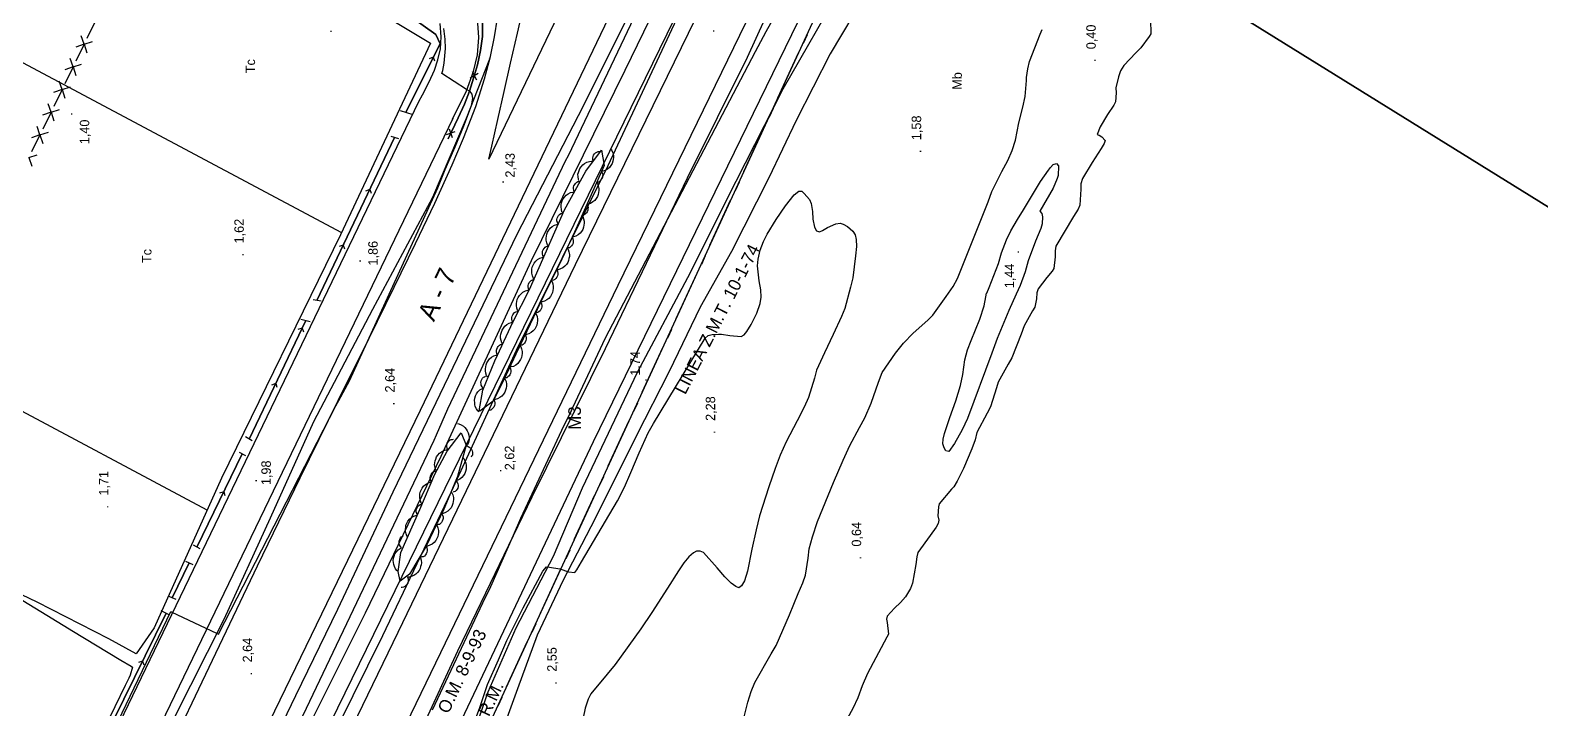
# Model space of a CAD drawing. Extents: x 730854 to 731444, y 4378581 to 4379608.
# Drawn here: x 730998.9 to 731238.6, y 4379098.7 to 4379206.4 of the extents above; entities that cross this region are included whole.
import ezdxf
from ezdxf.enums import TextEntityAlignment as Align

# ---------------------------------------------------------------- set-up
doc = ezdxf.new("R2010")
doc.units = 0
doc.linetypes.add('DASHED', pattern=[0])
doc.linetypes.add('HIDDEN', pattern=[0])
doc.layers.get('0').update_dxf_attribs({"linetype": 'CONTINUOUS'})
for name, color, linetype in [('1', 7, 'CONTINUOUS'), ('11', 7, 'CONTINUOUS'), ('14', 7, 'CONTINUOUS'), ('2', 7, 'CONTINUOUS'), ('24', 7, 'CONTINUOUS'), ('25', 7, 'CONTINUOUS'), ('27', 7, 'CONTINUOUS'), ('33', 7, 'CONTINUOUS'), ('36', 7, 'CONTINUOUS'), ('39', 7, 'CONTINUOUS'), ('40', 7, 'CONTINUOUS'), ('44', 7, 'CONTINUOUS'), ('48', 7, 'CONTINUOUS'), ('50', 7, 'CONTINUOUS'), ('51', 7, 'CONTINUOUS'), ('53', 7, 'CONTINUOUS'), ('61', 7, 'CONTINUOUS'), ('8', 7, 'CONTINUOUS'), ('9', 7, 'CONTINUOUS'), ('PATTERN_CLASS', 7, 'CONTINUOUS')]:
    doc.layers.add(name, color=color, linetype=linetype)

msp = doc.modelspace()

# ---------------------------------------------------------------- linework, layer by layer
at = {"layer": '1', "color": 0, "linetype": 'CONTINUOUS'}
for p, q in [((731069.96, 4379199.54), (731068.7, 4379198.8)), ((731068.98, 4379199.83), (731069.69, 4379198.55)), ((731066.25, 4379190.28), (731064.88, 4379189.78)), ((731065.34, 4379190.74), (731065.81, 4379189.36))]:
    msp.add_line(p, q, dxfattribs=at)
msp.add_lwpolyline([(731070.62, 4379207.56), (731070.62, 4379205.42), (731070.32, 4379203.19), (731069.82, 4379200.92), (731069.23, 4379198.77), (731068.56, 4379196.71), (731067.76, 4379194.67), (731066.78, 4379192.52), (731065.7, 4379190.29), (731065.18, 4379189.19)], dxfattribs=at)
at = {"layer": '11', "color": 0, "linetype": 'CONTINUOUS'}
msp.add_line((731006.1, 4379068.27), (731065.96, 4379192.46), dxfattribs=at)
for points in [[(731067.65, 4379189.29), (731069.58, 4379194.32), (731070.98, 4379198.69), (731071.9, 4379202.25), (731072.53, 4379205.33), (731073.02, 4379208.32), (731073.49, 4379211.33), (731073.95, 4379214.42), (731074.3, 4379217.63), (731074.42, 4379220.96), (731074.37, 4379224.14), (731074.21, 4379226.96), (731073.99, 4379229.73), (731073.6, 4379232.96), (731072.37, 4379237.07)], [(731071.66, 4379185.94), (731072.13, 4379187.98), (731073.07, 4379192.23), (731074.06, 4379196.66), (731075.08, 4379201.17), (731076.2, 4379205.96), (731077.3, 4379210.78)], [(731000.7, 4379070.88), (731060.56, 4379195.08), (731061.12, 4379196.14), (731062.17, 4379198.23), (731063, 4379200.08), (731063.57, 4379201.71), (731063.95, 4379203.44), (731064.09, 4379205.33), (731063.91, 4379207.46)], [(731065.86, 4379192.28), (731068.08, 4379196.78), (731069.21, 4379199.83), (731069.85, 4379202.52), (731070.08, 4379205.26), (731069.84, 4379208.25)]]:
    msp.add_lwpolyline(points, dxfattribs=at)
at = {"layer": '14', "color": 0, "linetype": 'CONTINUOUS'}
for points in [[(731158.93, 4379366.96), (731117.23, 4379280.61), (731085.81, 4379215.52), (731071.66, 4379185.94)], [(731165.68, 4379363.71), (731123.98, 4379277.35), (731092.5, 4379212.29), (731060.73, 4379146.06), (731028.61, 4379079.71), (731004.18, 4379029.44), (730980.14, 4378980.16), (730956.62, 4378931.48), (730940.35, 4378897.28)], [(731161.49, 4379326.58), (731130.56, 4379262.41), (731106.65, 4379212.84), (731085.35, 4379169.19), (731057.22, 4379110.87), (731022.79, 4379039.71), (730991.97, 4378976.23), (730961.91, 4378912.55)], [(731168.25, 4379323.32), (731137.32, 4379259.15), (731113.4, 4379209.57), (731092.1, 4379165.92), (731063.97, 4379107.61), (731029.54, 4379036.44), (730998.73, 4378973), (730968.69, 4378909.35)], [(731020.22, 4379090.58), (731027.8, 4379106.48), (731034.96, 4379121.44), (731041.73, 4379135.41), (731047.74, 4379147.65), (731052.65, 4379157.55), (731056.64, 4379165.61), (731060.01, 4379172.56), (731063.06, 4379178.98), (731065.85, 4379185.04), (731067.65, 4379189.29)]]:
    msp.add_lwpolyline(points, dxfattribs=at)
at = {"layer": '2', "color": 0, "linetype": 'CONTINUOUS'}
for p, q in [((731057.6, 4379193.67), (731059.56, 4379193.03)), ((731057.38, 4379189.16), (731056.16, 4379189.56)), ((731045.02, 4379163.4), (731043.77, 4379163.63)), ((731041.83, 4379160.55), (731043.27, 4379160.19)), ((731034.09, 4379141.25), (731033.03, 4379141.89)), ((731032.01, 4379139.48), (731033.01, 4379138.91)), ((731025.83, 4379124.14), (731024.76, 4379124.69)), ((731023.53, 4379122.16), (731024.68, 4379121.64)), ((731022.04, 4379116.06), (731020.75, 4379116.63)), ((731019.59, 4379114.32), (731020.95, 4379113.67))]:
    msp.add_line(p, q, dxfattribs=at)
at = {"layer": '24', "color": 0, "linetype": 'CONTINUOUS'}
for points in [[(731176.66, 4379208.03), (731176.68, 4379205.82), (731176.41, 4379205.39), (731175.13, 4379203.63), (731174.3, 4379202.83), (731172.39, 4379200.82), (731171.9, 4379199.98), (731171.57, 4379199.02), (731171.15, 4379197.26), (731171.19, 4379196.48), (731171.07, 4379195.03), (731170.8, 4379194.53), (731169.8, 4379193.03), (731168.67, 4379191.07), (731168.19, 4379189.84), (731168.48, 4379189.73), (731168.5, 4379189.73), (731168.93, 4379189.46), (731169.42, 4379188.91), (731169.28, 4379188.42), (731168.83, 4379187.66), (731167.38, 4379185.42), (731165.84, 4379182.86), (731165.61, 4379182.04), (731165.6, 4379181.19), (731165.44, 4379178.62), (731165.17, 4379178.01), (731164.44, 4379176.83), (731161.64, 4379172.12), (731161.49, 4379171.42), (731161.49, 4379170.44), (731161.32, 4379168.6), (731161.05, 4379168.17)], [(731161.05, 4379168.17), (731160.2, 4379167.17), (731158.82, 4379165.35), (731158.62, 4379164.71), (731158.55, 4379163.77), (731158.26, 4379162.46), (731157.89, 4379161.86), (731156.59, 4379159.48), (731156.12, 4379158.19), (731154.66, 4379154.42), (731154.05, 4379153.41), (731152.46, 4379150.56), (731152.21, 4379149.67), (731151.26, 4379146.66), (731150.7, 4379145.66), (731149.07, 4379142.56), (731148.84, 4379141.4), (731148.3, 4379140), (731146.98, 4379136.84), (731145.97, 4379134.85), (731145.43, 4379133.96), (731145.41, 4379133.94), (731145.07, 4379133.57), (731143.08, 4379131.25), (731142.98, 4379130.76), (731142.89, 4379129.34), (731143.07, 4379128.66), (731142.97, 4379128.15), (731142.62, 4379127.55), (731141.65, 4379126.25), (731139.74, 4379123.54), (731139.54, 4379122.86), (731139.38, 4379121.62), (731138.89, 4379118.65), (731138.54, 4379117.85), (731137.76, 4379116.52), (731136.98, 4379115.58), (731135.99, 4379114.69), (731134.87, 4379113.44), (731134.74, 4379112.94), (731134.85, 4379112.42), (731135.07, 4379110.57), (731134.82, 4379110.12), (731131.74, 4379104.34), (731130.87, 4379102.38), (731130.2, 4379100.46), (731129.43, 4379098.78), (731128.54, 4379097.27)]]:
    msp.add_lwpolyline(points, dxfattribs=at)
at = {"layer": '25', "color": 0, "linetype": 'HIDDEN'}
msp.add_lwpolyline([(730952.85, 4378908.13), (730964.58, 4378933.85), (730981.43, 4378969.25), (730995.44, 4378997.31), (731017.73, 4379042.92), (731028.85, 4379067.8), (731039.36, 4379088.59), (731052.05, 4379113.94), (731064.09, 4379138.82), (731078.41, 4379169.88), (731093.27, 4379200.04), (731110.92, 4379236.38), (731132.75, 4379280.9), (731141.61, 4379300.67), (731156.14, 4379329.29)], dxfattribs=at)
at = {"layer": '27', "color": 0, "linetype": 'CONTINUOUS'}
for p, q in [((731062.83, 4379202.11), (731062.16, 4379201.88)), ((731062.83, 4379202.11), (731063.02, 4379201.52)), ((731044.36, 4379163.52), (731056.69, 4379189.39)), ((731052.75, 4379181.12), (731052.09, 4379180.89)), ((731052.75, 4379181.12), (731052.96, 4379180.54)), ((731048.55, 4379172.32), (731047.89, 4379172.09)), ((731048.55, 4379172.32), (731048.76, 4379171.74)), ((731033.64, 4379141.52), (731042.59, 4379160.36)), ((731042.01, 4379159.13), (731041.34, 4379158.9)), ((731042.01, 4379159.13), (731042.21, 4379158.55)), ((731037.82, 4379150.33), (731037.16, 4379150.09)), ((731037.82, 4379150.33), (731038.03, 4379149.75)), ((731025.33, 4379124.4), (731032.48, 4379139.21)), ((731029.57, 4379133.18), (731028.91, 4379132.95)), ((731029.57, 4379133.18), (731029.77, 4379132.6)), ((731021.42, 4379116.34), (731024.1, 4379121.9)), ((730999.47, 4379071.3), (731020.45, 4379113.91)), ((731016.7, 4379106.29), (731016.03, 4379106.06)), ((731016.7, 4379106.29), (731016.9, 4379105.71))]:
    msp.add_line(p, q, dxfattribs=at)
msp.add_lwpolyline([(731058.48, 4379193.38), (731063.9, 4379204.26), (731063.26, 4379205.73), (731059.59, 4379208.32)], dxfattribs=at)
at = {"layer": '33', "color": 0, "linetype": 'CONTINUOUS'}
for p, q in [((731009.18, 4379207.77), (731007.86, 4379205.07)), ((731007.42, 4379204.17), (731006.09, 4379203.71)), ((731007.42, 4379204.17), (731006.11, 4379201.47)), ((731007.42, 4379204.17), (731006.96, 4379205.51)), ((731007.42, 4379204.17), (731008.76, 4379204.63)), ((731007.42, 4379204.17), (731007.88, 4379202.83)), ((731005.67, 4379200.58), (731005.21, 4379201.91)), ((731005.67, 4379200.58), (731004.34, 4379200.11)), ((731005.67, 4379200.58), (731004.36, 4379197.88)), ((731005.67, 4379200.58), (731007.01, 4379201.04)), ((731005.67, 4379200.58), (731006.13, 4379199.24)), ((731003.92, 4379196.98), (731002.58, 4379196.52)), ((731003.92, 4379196.98), (731002.61, 4379194.28)), ((731003.92, 4379196.98), (731003.46, 4379198.32)), ((731003.92, 4379196.98), (731005.26, 4379197.44)), ((731003.92, 4379196.98), (731004.38, 4379195.64)), ((731002.17, 4379193.38), (731001.71, 4379194.72)), ((731002.17, 4379193.38), (731000.83, 4379192.92)), ((731002.17, 4379193.38), (731000.85, 4379190.69)), ((731002.17, 4379193.38), (731003.51, 4379193.84)), ((731002.17, 4379193.38), (731002.63, 4379192.05)), ((731000.42, 4379189.79), (730999.08, 4379189.33)), ((731000.42, 4379189.79), (730999.1, 4379187.09)), ((731000.42, 4379189.79), (730999.96, 4379191.12)), ((731000.42, 4379189.79), (731001.75, 4379190.25)), ((731000.42, 4379189.79), (731000.88, 4379188.45)), ((730998.66, 4379186.19), (731000, 4379186.65)), ((730998.66, 4379186.19), (730999.13, 4379184.85))]:
    msp.add_line(p, q, dxfattribs=at)
at = {"layer": '39', "color": 0, "linetype": 'CONTINUOUS'}
msp.add_lwpolyline([(731176.22, 4379323.14), (731131.9, 4379230.79), (731088.21, 4379141.12), (731045.48, 4379050.86), (731035.92, 4379031.93)], dxfattribs=at)
at = {"layer": '40', "color": 0, "linetype": 'CONTINUOUS'}
for p, q in [((731121.57, 4379204.34), (731122.2, 4379205.7)), ((731117.5, 4379195.68), (731120.77, 4379202.79)), ((731116.19, 4379192.66), (731116.82, 4379194.02)), ((731112.11, 4379184), (731115.39, 4379191.11)), ((731110.81, 4379180.98), (731111.44, 4379182.34)), ((731106.73, 4379172.32), (731110.01, 4379179.43)), ((731105.43, 4379169.3), (731106.05, 4379170.66)), ((731101.35, 4379160.64), (731104.63, 4379167.75)), ((731100.04, 4379157.62), (731100.67, 4379158.98)), ((731095.97, 4379148.96), (731099.25, 4379156.07)), ((731094.66, 4379145.94), (731095.29, 4379147.3)), ((731090.59, 4379137.28), (731093.87, 4379144.39)), ((731089.28, 4379134.26), (731089.91, 4379135.62)), ((731085.21, 4379125.6), (731088.48, 4379132.71)), ((731083.9, 4379122.58), (731084.53, 4379123.94)), ((731079.83, 4379113.92), (731083.1, 4379121.03)), ((731078.52, 4379110.9), (731079.15, 4379112.26)), ((731074.45, 4379102.24), (731077.72, 4379109.35)), ((731073.14, 4379099.22), (731073.77, 4379100.58))]:
    msp.add_line(p, q, dxfattribs=at)
at = {"layer": '44', "color": 0, "linetype": 'CONTINUOUS'}
for points in [[(731039.49, 4379092.06), (731062.98, 4379141.34), (731063.34, 4379142.19), (731065.12, 4379146.33), (731083.81, 4379185.67), (731084.29, 4379186.53), (731105.67, 4379231.48), (731106.03, 4379232.35), (731107.92, 4379236.75), (731130.08, 4379281.54), (731130.43, 4379282.26), (731132.75, 4379287.13), (731147.32, 4379318.86), (731147.41, 4379319.02), (731154.13, 4379330.11), (731154.13, 4379330.12)], [(731158.56, 4379326.09), (731158.64, 4379326), (731158.39, 4379325.56), (731157.21, 4379323.21), (731154.36, 4379317.31), (731005.65, 4379012.9), (731005.73, 4379012.82), (731005.7, 4379012.31), (731005.43, 4379011.62), (731004.48, 4379009.59), (730963.69, 4378925.61)], [(731125.53, 4379223.91), (731115.6, 4379206.13), (731113.93, 4379202.98), (731090.1, 4379157.53), (731084.92, 4379146.51), (731084.7, 4379146.03), (731083.18, 4379142.91), (731076.68, 4379128.94), (731075.53, 4379126.21), (731071.92, 4379118.07), (731070.66, 4379115.52), (731062.63, 4379098.52)], [(731011.51, 4379094.05), (731021.16, 4379114.17), (731021.25, 4379114.12), (731028.55, 4379110.69), (731028.74, 4379110.58), (731047.36, 4379146.79), (731047.86, 4379147.65), (731049.56, 4379150.79), (731063.54, 4379181.38), (731064.74, 4379184.3), (731066.31, 4379187.92), (731067.66, 4379191.23), (731068.89, 4379194.46), (731069.08, 4379195.55), (731068.98, 4379196.27), (731068.66, 4379196.67), (731068.09, 4379197.02), (731064.18, 4379199.52), (731064.35, 4379200.01), (731064.54, 4379201.17), (731064.78, 4379203.52), (731064.73, 4379204.98), (731064.49, 4379206.67)], [(731112.16, 4379097.46), (731112.74, 4379099.81), (731113.26, 4379101.5), (731113.84, 4379102.89), (731116.46, 4379107.48), (731117.22, 4379108.77), (731119.33, 4379113.63), (731120.73, 4379117.03), (731121.46, 4379118.71), (731121.87, 4379119.96), (731122.32, 4379122.63), (731122.5, 4379124.1), (731122.98, 4379126), (731123.82, 4379128.44), (731126.35, 4379134.66), (731127.86, 4379138.17), (731128.92, 4379140.5), (731130.44, 4379143.38), (731131.31, 4379144.9), (731132.34, 4379147.21), (731133.47, 4379150.56), (731134.07, 4379152.09), (731136.2, 4379155.15), (731137.43, 4379156.76), (731138.99, 4379158.36), (731141.29, 4379160.42), (731142.1, 4379161.21), (731144.21, 4379164.16), (731145.3, 4379165.75), (731146.01, 4379167), (731150.86, 4379179.17), (731151.48, 4379180.82), (731153.05, 4379183.96), (731154, 4379185.75), (731154.68, 4379187.31), (731155.2, 4379188.94), (731155.77, 4379191.69), (731156.4, 4379194.19), (731156.73, 4379195.87), (731156.96, 4379198.42), (731156.98, 4379198.92), (731156.98, 4379198.92), (731157.19, 4379200.3), (731157.44, 4379201.46), (731159.14, 4379205.75), (731159.47, 4379206.54)], [(731159.07, 4379177.69), (731159.09, 4379177.69), (731159.41, 4379177.3), (731159.49, 4379176.8), (731159.46, 4379175.69), (731159.22, 4379174.96), (731158.38, 4379172.92), (731157.21, 4379169.83), (731156.73, 4379168.09), (731155.98, 4379165.9), (731155.32, 4379164.55), (731154.17, 4379161.94), (731152.31, 4379157.5), (731151.48, 4379155.16), (731147.6, 4379144.81), (731146.75, 4379143.02), (731145.56, 4379140.83), (731144.66, 4379139.55), (731144.18, 4379139.69), (731143.89, 4379140.12), (731143.69, 4379140.8), (731143.72, 4379141.51), (731143.97, 4379142.44), (731144.78, 4379144.96), (731145.76, 4379147.61), (731146.5, 4379150.01), (731146.86, 4379151.76), (731147.2, 4379154.11), (731147.61, 4379155.67), (731148.19, 4379157.19), (731149.55, 4379160.56), (731150.24, 4379162.66), (731150.51, 4379164.08), (731150.64, 4379164.66), (731150.65, 4379164.67), (731151.02, 4379165.56), (731152.52, 4379169.37), (731153.02, 4379171.1), (731153.77, 4379173.16), (731154.47, 4379174.55), (731155.55, 4379176.35), (731156.5, 4379177.9), (731158.08, 4379180.54), (731158.41, 4379181.1), (731159.19, 4379182.38), (731160.46, 4379184.21), (731160.78, 4379184.61), (731161.2, 4379185.1), (731161.71, 4379185.27), (731162.03, 4379184.88), (731162.06, 4379184.84), (731162, 4379183.37), (731161.83, 4379182.89), (731161.21, 4379181.35), (731159.07, 4379177.69)], [(731068.61, 4379094.75), (731070.18, 4379098.79), (731071.45, 4379102.59), (731073.16, 4379106.51), (731074.49, 4379109.55), (731077.08, 4379114.75), (731080.19, 4379120.57), (731080.78, 4379121.28), (731081.29, 4379121.23), (731082.93, 4379120.92), (731084.31, 4379120.48), (731085.27, 4379120.39), (731085.59, 4379120.79), (731086.36, 4379122.05), (731092.06, 4379131.76), (731093.15, 4379133.89), (731094.19, 4379136.21), (731095.51, 4379139.37), (731096.92, 4379142.53), (731097.76, 4379143.98), (731105.96, 4379157.56), (731106.47, 4379157.94), (731107.09, 4379158.13), (731108.08, 4379158.19), (731108.58, 4379158.17), (731109.87, 4379157.96), (731111.71, 4379157.82), (731112.14, 4379158.08), (731112.57, 4379158.6), (731113.26, 4379159.73), (731114.15, 4379161.52), (731114.69, 4379163.02), (731114.84, 4379164.07), (731114.8, 4379165.23), (731114.56, 4379166.64), (731114.3, 4379169.01), (731114.39, 4379170.08), (731114.7, 4379171.48), (731115.21, 4379172.89), (731115.83, 4379174.02), (731117.25, 4379176.36), (731118.72, 4379178.54), (731120.07, 4379180.27), (731120.81, 4379180.87), (731121.31, 4379180.85)], [(731121.31, 4379180.85), (731121.7, 4379180.52), (731122.55, 4379179.53), (731122.77, 4379178.92), (731123.02, 4379177.66), (731123.06, 4379176.42), (731123.3, 4379175.13), (731123.64, 4379174.59), (731124.12, 4379174.44), (731124.6, 4379174.61), (731125.36, 4379175.09), (731126.69, 4379175.69), (731127.38, 4379175.77), (731127.87, 4379175.65), (731128.54, 4379175.26), (731129.42, 4379174.51), (731129.77, 4379173.92), (731129.93, 4379173.19), (731129.96, 4379172.11), (731129.82, 4379170.58), (731129.42, 4379167.14), (731129.06, 4379165.65), (731128.16, 4379162.26), (731127.62, 4379160.96), (731126.31, 4379158.1), (731124.89, 4379155.21), (731123.65, 4379152.46), (731123.3, 4379151.19), (731122.35, 4379148.13), (731121.68, 4379146.59), (731120.59, 4379144.44), (731118.82, 4379141.1), (731117.85, 4379138.96), (731117.06, 4379136.86), (731116.07, 4379133.94), (731114.61, 4379129.35), (731114.05, 4379127.12), (731113.38, 4379124.04), (731112.71, 4379120.59), (731112.23, 4379119.05), (731111.76, 4379118.26), (731111.3, 4379117.92), (731110.84, 4379118.13), (731110.09, 4379118.69), (731109.07, 4379119.69), (731107.89, 4379121.08), (731105.69, 4379123.53), (731105.18, 4379123.73), (731104.6, 4379123.73), (731104.13, 4379123.48), (731103.36, 4379122.83), (731102.58, 4379121.91), (731101.72, 4379120.61), (731100.02, 4379117.87), (731097.53, 4379114.01), (731095.76, 4379111.44), (731091.68, 4379105.77), (731090.4, 4379104.26), (731087.84, 4379101.13), (731087.43, 4379100.28), (731086.94, 4379098.84), (731086.6, 4379097.28)], [(730993.13, 4379118.67), (731005.06, 4379111.42), (731005.5, 4379111.16), (731013.24, 4379106.48), (731014.88, 4379105.5), (731015.12, 4379105.36), (731014.73, 4379104.05), (731014.5, 4379103.6), (731013.93, 4379102.46), (731009, 4379092.29)]]:
    msp.add_lwpolyline(points, dxfattribs=at)
at = {"layer": '51', "color": 0, "linetype": 'CONTINUOUS'}
for p, q in [((730991.94, 4379204.33), (731048.27, 4379174.31)), ((731026.94, 4379130.27), (730977.79, 4379156.48))]:
    msp.add_line(p, q, dxfattribs=at)
msp.add_lwpolyline([(731015.67, 4379107.46), (731011.37, 4379109.85), (731000, 4379115.67), (730986.66, 4379121.98), (730973.01, 4379129.19), (730968.89, 4379134.86), (730975.65, 4379150.65), (730982.92, 4379170.5), (730988.09, 4379184), (730996.53, 4379228.56), (731000.47, 4379241.23), (731025.47, 4379226.76), (731049.42, 4379212.19), (731062.41, 4379204.34), (731048.11, 4379173.96), (731029.22, 4379135.34), (731018.56, 4379111.6), (731015.67, 4379107.46)], dxfattribs=at)
at = {"layer": '53', "color": 0, "linetype": 'CONTINUOUS'}
for points in [[(731091.05, 4379187.5), (731091.18, 4379187.31), (731091.3, 4379186.96), (731091.41, 4379186.55), (731091.41, 4379186.23), (731091.37, 4379185.91), (731091.31, 4379185.6), (731091.19, 4379185.27), (731091.01, 4379184.95), (731090.77, 4379184.64), (731090.47, 4379184.38), (731090.1, 4379184.17), (731089.75, 4379184.05), (731089.5, 4379184.01), (731089.62, 4379183.77), (731089.71, 4379183.49), (731089.7, 4379183.27), (731089.67, 4379183.06), (731089.57, 4379182.83), (731089.44, 4379182.64), (731089.27, 4379182.45), (731089.1, 4379182.32), (731088.9, 4379182.29), (731088.74, 4379182.26)], [(731085.94, 4379182.54), (731085.85, 4379182.76), (731085.81, 4379183.12), (731085.79, 4379183.54), (731085.86, 4379183.85), (731085.97, 4379184.16), (731086.09, 4379184.45), (731086.29, 4379184.75), (731086.54, 4379185.02), (731086.84, 4379185.27), (731087.18, 4379185.45), (731087.6, 4379185.58), (731087.96, 4379185.62), (731088.21, 4379185.6), (731088.15, 4379185.87), (731088.13, 4379186.16), (731088.18, 4379186.37), (731088.25, 4379186.56), (731088.41, 4379186.77), (731088.57, 4379186.93), (731088.78, 4379187.07), (731088.98, 4379187.16), (731089.18, 4379187.15), (731089.34, 4379187.14)], [(731083.37, 4379177.41), (731083.25, 4379177.61), (731083.16, 4379177.97), (731083.1, 4379178.38), (731083.12, 4379178.7), (731083.19, 4379179.01), (731083.28, 4379179.32), (731083.43, 4379179.64), (731083.64, 4379179.94), (731083.91, 4379180.23), (731084.22, 4379180.46), (731084.62, 4379180.64), (731084.98, 4379180.72), (731085.23, 4379180.73), (731085.13, 4379180.99), (731085.07, 4379181.28), (731085.1, 4379181.49), (731085.14, 4379181.7), (731085.27, 4379181.92), (731085.41, 4379182.1), (731085.6, 4379182.27), (731085.78, 4379182.38), (731085.99, 4379182.39), (731086.14, 4379182.41)], [(731088.76, 4379182.26), (731088.89, 4379182.07), (731089.01, 4379181.72), (731089.11, 4379181.31), (731089.11, 4379180.99), (731089.06, 4379180.67), (731089.01, 4379180.36), (731088.89, 4379180.03), (731088.7, 4379179.71), (731088.46, 4379179.4), (731088.16, 4379179.15), (731087.78, 4379178.93), (731087.43, 4379178.82), (731087.19, 4379178.78), (731087.31, 4379178.53), (731087.39, 4379178.26), (731087.38, 4379178.04), (731087.35, 4379177.83), (731087.25, 4379177.6), (731087.12, 4379177.41), (731086.95, 4379177.23), (731086.77, 4379177.1), (731086.57, 4379177.07), (731086.42, 4379177.04)], [(731081.11, 4379172.15), (731080.98, 4379172.34), (731080.86, 4379172.69), (731080.75, 4379173.09), (731080.75, 4379173.41), (731080.79, 4379173.73), (731080.84, 4379174.05), (731080.97, 4379174.38), (731081.15, 4379174.7), (731081.39, 4379175.01), (731081.68, 4379175.26), (731082.06, 4379175.48), (731082.41, 4379175.6), (731082.65, 4379175.63), (731082.53, 4379175.88), (731082.45, 4379176.16), (731082.46, 4379176.38), (731082.48, 4379176.58), (731082.59, 4379176.82), (731082.71, 4379177.01), (731082.88, 4379177.19), (731083.06, 4379177.32), (731083.26, 4379177.36), (731083.41, 4379177.39)], [(731086.42, 4379177.04), (731086.55, 4379176.85), (731086.67, 4379176.5), (731086.77, 4379176.09), (731086.77, 4379175.77), (731086.72, 4379175.45), (731086.67, 4379175.14), (731086.55, 4379174.81), (731086.36, 4379174.49), (731086.12, 4379174.18), (731085.82, 4379173.93), (731085.44, 4379173.71), (731085.09, 4379173.6), (731084.85, 4379173.56), (731084.97, 4379173.31), (731085.05, 4379173.04), (731085.04, 4379172.82), (731085.01, 4379172.61), (731084.91, 4379172.38), (731084.78, 4379172.19), (731084.61, 4379172.01), (731084.43, 4379171.88), (731084.23, 4379171.85), (731084.08, 4379171.82)], [(731078.82, 4379166.91), (731078.68, 4379167.1), (731078.56, 4379167.45), (731078.46, 4379167.85), (731078.45, 4379168.17), (731078.49, 4379168.49), (731078.54, 4379168.81), (731078.67, 4379169.14), (731078.85, 4379169.46), (731079.09, 4379169.77), (731079.38, 4379170.02), (731079.76, 4379170.24), (731080.11, 4379170.36), (731080.35, 4379170.4), (731080.23, 4379170.64), (731080.15, 4379170.92), (731080.15, 4379171.14), (731080.18, 4379171.35), (731080.28, 4379171.58), (731080.41, 4379171.77), (731080.58, 4379171.96), (731080.75, 4379172.09), (731080.95, 4379172.12), (731081.11, 4379172.15)], [(731084.12, 4379171.8), (731084.24, 4379171.6), (731084.35, 4379171.25), (731084.43, 4379170.84), (731084.42, 4379170.52), (731084.36, 4379170.2), (731084.3, 4379169.89), (731084.16, 4379169.56), (731083.96, 4379169.25), (731083.71, 4379168.95), (731083.4, 4379168.71), (731083.01, 4379168.52), (731082.66, 4379168.41), (731082.41, 4379168.39), (731082.52, 4379168.14), (731082.59, 4379167.85), (731082.57, 4379167.64), (731082.54, 4379167.43), (731082.42, 4379167.2), (731082.29, 4379167.02), (731082.11, 4379166.84), (731081.93, 4379166.72), (731081.72, 4379166.7), (731081.57, 4379166.68)], [(731076.33, 4379161.76), (731076.2, 4379161.96), (731076.1, 4379162.31), (731076.02, 4379162.73), (731076.03, 4379163.04), (731076.09, 4379163.36), (731076.16, 4379163.67), (731076.3, 4379163.99), (731076.5, 4379164.31), (731076.75, 4379164.6), (731077.06, 4379164.84), (731077.45, 4379165.04), (731077.81, 4379165.14), (731078.05, 4379165.16), (731077.95, 4379165.41), (731077.88, 4379165.7), (731077.9, 4379165.91), (731077.93, 4379166.12), (731078.05, 4379166.35), (731078.19, 4379166.53), (731078.37, 4379166.7), (731078.55, 4379166.82), (731078.75, 4379166.84), (731078.91, 4379166.87)], [(731081.54, 4379166.69), (731081.67, 4379166.5), (731081.78, 4379166.14), (731081.87, 4379165.73), (731081.86, 4379165.42), (731081.8, 4379165.1), (731081.74, 4379164.78), (731081.61, 4379164.46), (731081.41, 4379164.14), (731081.16, 4379163.84), (731080.86, 4379163.6), (731080.47, 4379163.4), (731080.12, 4379163.29), (731079.87, 4379163.26), (731079.98, 4379163.01), (731080.06, 4379162.73), (731080.04, 4379162.51), (731080.01, 4379162.31), (731079.9, 4379162.07), (731079.77, 4379161.89), (731079.59, 4379161.71), (731079.41, 4379161.59), (731079.21, 4379161.56), (731079.05, 4379161.54)], [(731073.85, 4379156.6), (731073.72, 4379156.8), (731073.61, 4379157.15), (731073.52, 4379157.56), (731073.52, 4379157.87), (731073.57, 4379158.19), (731073.63, 4379158.51), (731073.76, 4379158.83), (731073.95, 4379159.15), (731074.19, 4379159.46), (731074.5, 4379159.7), (731074.88, 4379159.91), (731075.23, 4379160.02), (731075.48, 4379160.05), (731075.36, 4379160.3), (731075.28, 4379160.58), (731075.3, 4379160.8), (731075.33, 4379161.01), (731075.44, 4379161.24), (731075.56, 4379161.42), (731075.74, 4379161.61), (731075.92, 4379161.73), (731076.12, 4379161.76), (731076.28, 4379161.79)], [(731079.05, 4379161.54), (731079.18, 4379161.34), (731079.29, 4379160.99), (731079.38, 4379160.58), (731079.37, 4379160.27), (731079.31, 4379159.95), (731079.25, 4379159.63), (731079.12, 4379159.31), (731078.92, 4379158.99), (731078.67, 4379158.69), (731078.37, 4379158.45), (731077.98, 4379158.25), (731077.63, 4379158.14), (731077.38, 4379158.11), (731077.5, 4379157.86), (731077.57, 4379157.58), (731077.56, 4379157.36), (731077.52, 4379157.16), (731077.41, 4379156.92), (731077.28, 4379156.74), (731077.1, 4379156.56), (731076.92, 4379156.44), (731076.72, 4379156.41), (731076.56, 4379156.39)], [(731071.43, 4379151.42), (731071.3, 4379151.62), (731071.19, 4379151.97), (731071.1, 4379152.37), (731071.1, 4379152.69), (731071.15, 4379153.01), (731071.21, 4379153.33), (731071.34, 4379153.65), (731071.53, 4379153.97), (731071.77, 4379154.28), (731072.08, 4379154.52), (731072.46, 4379154.73), (731072.81, 4379154.84), (731073.06, 4379154.87), (731072.94, 4379155.12), (731072.86, 4379155.4), (731072.87, 4379155.62), (731072.9, 4379155.82), (731073.01, 4379156.06), (731073.14, 4379156.24), (731073.32, 4379156.42), (731073.5, 4379156.55), (731073.7, 4379156.58), (731073.85, 4379156.6)], [(731076.6, 4379156.37), (731076.73, 4379156.18), (731076.84, 4379155.83), (731076.93, 4379155.42), (731076.92, 4379155.1), (731076.87, 4379154.78), (731076.81, 4379154.47), (731076.68, 4379154.14), (731076.48, 4379153.82), (731076.24, 4379153.52), (731075.93, 4379153.28), (731075.55, 4379153.07), (731075.19, 4379152.97), (731074.95, 4379152.94), (731075.06, 4379152.69), (731075.14, 4379152.41), (731075.12, 4379152.19), (731075.09, 4379151.98), (731074.98, 4379151.75), (731074.85, 4379151.57), (731074.67, 4379151.39), (731074.49, 4379151.26), (731074.29, 4379151.24), (731074.13, 4379151.21)], [(731070.07, 4379145.87), (731069.9, 4379146.03), (731069.7, 4379146.34), (731069.5, 4379146.71), (731069.43, 4379147.02), (731069.4, 4379147.34), (731069.37, 4379147.66), (731069.42, 4379148.01), (731069.52, 4379148.37), (731069.68, 4379148.72), (731069.91, 4379149.04), (731070.23, 4379149.33), (731070.54, 4379149.53), (731070.77, 4379149.62), (731070.6, 4379149.83), (731070.45, 4379150.09), (731070.41, 4379150.3), (731070.39, 4379150.5), (731070.43, 4379150.76), (731070.51, 4379150.97), (731070.64, 4379151.19), (731070.78, 4379151.36), (731070.97, 4379151.43), (731071.11, 4379151.5)], [(731074.14, 4379151.21), (731074.26, 4379151.01), (731074.37, 4379150.66), (731074.45, 4379150.25), (731074.44, 4379149.93), (731074.38, 4379149.61), (731074.31, 4379149.3), (731074.17, 4379148.98), (731073.97, 4379148.66), (731073.72, 4379148.36), (731073.41, 4379148.13), (731073.03, 4379147.93), (731072.67, 4379147.83), (731072.43, 4379147.81), (731072.53, 4379147.55), (731072.61, 4379147.27), (731072.59, 4379147.05), (731072.55, 4379146.85), (731072.44, 4379146.62), (731072.3, 4379146.44), (731072.12, 4379146.26), (731071.94, 4379146.14), (731071.74, 4379146.11), (731071.58, 4379146.09)], [(731066.68, 4379143.98), (731066.91, 4379143.94), (731067.24, 4379143.78), (731067.61, 4379143.57), (731067.84, 4379143.35), (731068.04, 4379143.1), (731068.23, 4379142.84), (731068.38, 4379142.53), (731068.48, 4379142.17), (731068.54, 4379141.78), (731068.51, 4379141.39), (731068.4, 4379140.97), (731068.24, 4379140.64), (731068.1, 4379140.44), (731068.36, 4379140.35), (731068.62, 4379140.22), (731068.77, 4379140.06), (731068.9, 4379139.9), (731069, 4379139.66), (731069.04, 4379139.44), (731069.06, 4379139.19), (731069.03, 4379138.97), (731068.91, 4379138.8), (731068.82, 4379138.67)], [(731063.33, 4379136.45), (731063.21, 4379136.65), (731063.12, 4379137.01), (731063.04, 4379137.42), (731063.07, 4379137.74), (731063.13, 4379138.06), (731063.21, 4379138.37), (731063.35, 4379138.69), (731063.56, 4379138.99), (731063.82, 4379139.29), (731064.13, 4379139.52), (731064.53, 4379139.7), (731064.88, 4379139.8), (731065.13, 4379139.81), (731065.03, 4379140.07), (731064.96, 4379140.35), (731064.99, 4379140.57), (731065.03, 4379140.77), (731065.15, 4379141), (731065.29, 4379141.18), (731065.47, 4379141.35), (731065.66, 4379141.47), (731065.86, 4379141.49), (731066.02, 4379141.51)], [(731067.51, 4379138.6), (731067.67, 4379138.43), (731067.84, 4379138.1), (731068, 4379137.71), (731068.04, 4379137.4), (731068.05, 4379137.08), (731068.04, 4379136.76), (731067.96, 4379136.41), (731067.82, 4379136.07), (731067.64, 4379135.73), (731067.38, 4379135.44), (731067.03, 4379135.17), (731066.7, 4379135), (731066.47, 4379134.93), (731066.62, 4379134.7), (731066.74, 4379134.44), (731066.77, 4379134.23), (731066.77, 4379134.02), (731066.7, 4379133.77), (731066.6, 4379133.57), (731066.46, 4379133.36), (731066.3, 4379133.2), (731066.11, 4379133.14), (731065.96, 4379133.09)], [(731061.07, 4379131.2), (731060.93, 4379131.39), (731060.81, 4379131.74), (731060.69, 4379132.14), (731060.69, 4379132.46), (731060.72, 4379132.78), (731060.77, 4379133.1), (731060.89, 4379133.43), (731061.07, 4379133.75), (731061.3, 4379134.07), (731061.59, 4379134.33), (731061.97, 4379134.55), (731062.31, 4379134.67), (731062.55, 4379134.71), (731062.43, 4379134.96), (731062.34, 4379135.24), (731062.34, 4379135.45), (731062.37, 4379135.66), (731062.47, 4379135.9), (731062.59, 4379136.09), (731062.76, 4379136.28), (731062.93, 4379136.41), (731063.13, 4379136.44), (731063.29, 4379136.48)], [(731065.65, 4379133.2), (731065.79, 4379133.01), (731065.92, 4379132.67), (731066.03, 4379132.26), (731066.04, 4379131.94), (731066, 4379131.62), (731065.95, 4379131.31), (731065.84, 4379130.98), (731065.65, 4379130.65), (731065.42, 4379130.34), (731065.13, 4379130.08), (731064.76, 4379129.86), (731064.41, 4379129.73), (731064.17, 4379129.69), (731064.29, 4379129.44), (731064.38, 4379129.17), (731064.38, 4379128.95), (731064.36, 4379128.75), (731064.25, 4379128.51), (731064.13, 4379128.32), (731063.97, 4379128.13), (731063.79, 4379128), (731063.59, 4379127.96), (731063.44, 4379127.93)], [(731058.76, 4379125.97), (731058.63, 4379126.16), (731058.51, 4379126.51), (731058.41, 4379126.91), (731058.41, 4379127.23), (731058.45, 4379127.55), (731058.5, 4379127.87), (731058.63, 4379128.2), (731058.81, 4379128.52), (731059.05, 4379128.83), (731059.35, 4379129.08), (731059.73, 4379129.29), (731060.08, 4379129.41), (731060.32, 4379129.45), (731060.2, 4379129.7), (731060.12, 4379129.97), (731060.13, 4379130.19), (731060.15, 4379130.4), (731060.26, 4379130.63), (731060.38, 4379130.82), (731060.55, 4379131.01), (731060.73, 4379131.13), (731060.93, 4379131.17), (731061.09, 4379131.2)], [(731063.33, 4379127.98), (731063.46, 4379127.78), (731063.57, 4379127.43), (731063.66, 4379127.02), (731063.65, 4379126.7), (731063.6, 4379126.39), (731063.54, 4379126.07), (731063.41, 4379125.75), (731063.22, 4379125.43), (731062.97, 4379125.12), (731062.67, 4379124.88), (731062.28, 4379124.68), (731061.93, 4379124.56), (731061.69, 4379124.54), (731061.8, 4379124.28), (731061.88, 4379124), (731061.86, 4379123.79), (731061.83, 4379123.58), (731061.72, 4379123.35), (731061.59, 4379123.17), (731061.42, 4379122.98), (731061.24, 4379122.86), (731061.03, 4379122.83), (731060.88, 4379122.81)], [(731057.25, 4379120.51), (731057.06, 4379120.66), (731056.86, 4379120.96), (731056.65, 4379121.32), (731056.56, 4379121.63), (731056.52, 4379121.95), (731056.48, 4379122.27), (731056.51, 4379122.62), (731056.61, 4379122.98), (731056.75, 4379123.34), (731056.97, 4379123.66), (731057.28, 4379123.97), (731057.58, 4379124.18), (731057.81, 4379124.28), (731057.62, 4379124.49), (731057.47, 4379124.73), (731057.42, 4379124.94), (731057.39, 4379125.15), (731057.43, 4379125.4), (731057.5, 4379125.62), (731057.61, 4379125.84), (731057.75, 4379126.01), (731057.93, 4379126.1), (731058.07, 4379126.17)], [(731060.71, 4379122.9), (731060.82, 4379122.69), (731060.89, 4379122.33), (731060.94, 4379121.91), (731060.91, 4379121.6), (731060.82, 4379121.29), (731060.73, 4379120.98), (731060.57, 4379120.67), (731060.34, 4379120.37), (731060.07, 4379120.1), (731059.74, 4379119.88), (731059.34, 4379119.72), (731058.98, 4379119.65), (731058.73, 4379119.64), (731058.82, 4379119.38), (731058.86, 4379119.09), (731058.83, 4379118.88), (731058.78, 4379118.68), (731058.64, 4379118.46), (731058.5, 4379118.29), (731058.3, 4379118.12), (731058.11, 4379118.02), (731057.91, 4379118.01), (731057.75, 4379118)]]:
    msp.add_lwpolyline(points, dxfattribs=at)
at = {"layer": '8', "color": 0, "linetype": 'DASHED'}
msp.add_lwpolyline([(731068.27, 4379091.98), (731071.52, 4379101.44), (731075.98, 4379111.6), (731081.91, 4379122.96), (731086.49, 4379133.82), (731095.26, 4379152.15), (731103.2, 4379167.17), (731110.91, 4379182.44), (731118.35, 4379197.09), (731127.7, 4379213.42), (731134.85, 4379225.67), (731140.71, 4379235.92), (731146.37, 4379246.54), (731151.24, 4379257.19), (731153.64, 4379263.71), (731156.75, 4379271.42), (731163.63, 4379284.56), (731169.55, 4379293.54), (731179.98, 4379308.94)], dxfattribs=at)
at = {"layer": '8', "color": 0, "linetype": 'CONTINUOUS'}
msp.add_lwpolyline([(731131.36, 4379212.03), (731125.83, 4379202.64), (731120.4, 4379192.09), (731116.08, 4379182.96), (731110.13, 4379171.27), (731105.18, 4379162.44), (731100.26, 4379152.26), (731095.01, 4379141.98), (731088.55, 4379129.04), (731083.44, 4379119.16), (731079.29, 4379110.41), (731076.17, 4379101.92), (731072.46, 4379091.62)], dxfattribs=at)
at = {"layer": '9', "color": 0, "linetype": 'HIDDEN'}
for points in [[(730950.73, 4378913.87), (730961.87, 4378937.08), (730970.87, 4378955), (730979.7, 4378972.94), (730988.45, 4378991.05), (730997.4, 4379010.21), (731006.5, 4379028.28), (731015.94, 4379048.46), (731025.15, 4379067.59), (731032.89, 4379083.94), (731041, 4379100.83), (731047.7, 4379114.56), (731056.48, 4379133.16), (731066.01, 4379152.92), (731076.12, 4379174.03), (731086.69, 4379194.38), (731097.27, 4379215.67), (731105.76, 4379234.62), (731114.97, 4379254.33), (731125.14, 4379274.67), (731137.51, 4379301.21), (731145.65, 4379317.46), (731155.3, 4379338.09), (731165.92, 4379359.84)], [(731159.3, 4379326.61), (731149.88, 4379307.53), (731137.83, 4379282.67), (731126.16, 4379258.63), (731115.43, 4379236.66), (731102.61, 4379210.66), (731090.54, 4379184.86), (731075.99, 4379155.6), (731065.69, 4379133.15), (731054.78, 4379110.29), (731042.97, 4379086.46), (731026.72, 4379051.6), (731016.66, 4379031.94), (731000.8, 4378999.11), (730985.4, 4378967.01), (730971.29, 4378937.61), (730959.37, 4378911.75)], [(730972.31, 4378910.48), (730984.74, 4378937.48), (730996.5, 4378962.29), (731008.83, 4378988.75), (731022.35, 4379016.27), (731031.14, 4379034.42), (731043.76, 4379059.78), (731056.04, 4379084.76), (731066.72, 4379107.96), (731078.5, 4379132.35), (731090.15, 4379155.89), (731103.15, 4379182.96), (731112.69, 4379202.13), (731120.68, 4379219.71), (731131.54, 4379240.98), (731144.01, 4379266.48), (731152.53, 4379284.59), (731162.71, 4379306.28), (731169.95, 4379320.19)], [(731071.71, 4379201.89), (731071.76, 4379201.82), (731068.05, 4379192.42), (731062.7, 4379179.85), (731053.21, 4379162.09), (731043.84, 4379144.26), (731036.93, 4379128.96), (731029.58, 4379112.89), (731018.99, 4379091.98), (731011.78, 4379077.17), (731002.67, 4379058.42), (730994.61, 4379039.73), (730989.78, 4379031.53), (730981.22, 4379012.67), (730970.81, 4378990.81), (730957.25, 4378961.1), (730941.1, 4378925.94), (730930.97, 4378904.16)]]:
    msp.add_lwpolyline(points, dxfattribs=at)
at = {"layer": 'PATTERN_CLASS', "color": 0, "linetype": 'CONTINUOUS'}
for p, q in [((731056.69, 4379189.39), (731044.36, 4379163.52)), ((731042.59, 4379160.36), (731033.64, 4379141.52)), ((731032.48, 4379139.21), (731025.33, 4379124.4)), ((731024.1, 4379121.9), (731021.42, 4379116.34)), ((731020.45, 4379113.91), (730999.47, 4379071.3))]:
    msp.add_line(p, q, dxfattribs=at)
for points in [[(731041.63, 4378919.38), (731063.85, 4378981.51), (731077.52, 4379010.52), (731041.26, 4379030.21), (731176.22, 4379323.14)], [(731059.59, 4379208.32), (731063.26, 4379205.73), (731063.9, 4379204.26), (731058.48, 4379193.38)], [(731065.18, 4379189.19), (731065.7, 4379190.29), (731066.78, 4379192.52), (731067.76, 4379194.67), (731068.56, 4379196.71), (731069.23, 4379198.77), (731069.82, 4379200.92), (731070.32, 4379203.19), (731070.62, 4379205.42), (731070.62, 4379207.56)], [(731070.23, 4379145.94), (731070.1, 4379146.03), (731070.7, 4379149.28), (731072.61, 4379153.94), (731075.52, 4379160.17), (731078.1, 4379165.27), (731080.58, 4379170.94), (731083.64, 4379177.9), (731087.06, 4379184.06), (731089.52, 4379187.39), (731089.93, 4379184.96), (731087.86, 4379180.26), (731085.22, 4379174.37), (731082.88, 4379169.31), (731080.39, 4379164.31), (731077.65, 4379158.64), (731075.95, 4379155.01), (731073.96, 4379150.85), (731072.32, 4379147.57), (731070.23, 4379145.94)], [(731057.26, 4379120.51), (731057.25, 4379120.54), (731057.69, 4379123.55), (731060.72, 4379130.37), (731063.06, 4379135.94), (731065.01, 4379139.61), (731067.26, 4379142.54), (731068.06, 4379140.56), (731066.67, 4379135.62), (731064.48, 4379130.41), (731061.69, 4379124.52), (731059.03, 4379120.12), (731057.56, 4379118.98), (731057.26, 4379120.51)]]:
    msp.add_lwpolyline(points, dxfattribs=at)

# ---------------------------------------------------------------- texts
at = {"layer": '36', "color": 0, "linetype": 'CONTINUOUS'}
for s, p in [('Tc', (731034.55, 4379199.58)), ('Mb', (731146.7, 4379196.96)), ('Tc', (731018.11, 4379169.46))]:
    msp.add_text(s, height=1.5, rotation=90, dxfattribs=at).set_placement(p)
at = {"layer": '39', "color": 0, "linetype": 'CONTINUOUS'}
msp.add_text('M3   ', height=2, rotation=90, dxfattribs=at).set_placement((731085.25, 4379145.98), align=Align.MIDDLE)
at = {"layer": '48', "color": 0, "linetype": 'CONTINUOUS'}
for s, p in [('.', (731107.45, 4379206)), (' 0,40', (731167.95, 4379202.83)), ('.', (731046.73, 4379205.96)), ('.', (731167.95, 4379201.33)), ('.', (731005.58, 4379192.83)), (' 1,40', (731008.24, 4379187.76)), (' 1,58', (731140.25, 4379188.4)), ('.', (731140.25, 4379186.9)), (' 2,43', (731075.76, 4379182.46)), ('.', (731074.04, 4379182.05)), (' 1,62', (731032.76, 4379172.02)), (' 1,86', (731054.01, 4379168.52)), ('.', (731032.76, 4379170.52)), ('.', (731155.79, 4379170.92)), ('.', (731051.34, 4379169.52)), (' 1,44', (731155, 4379164.91)), (' 1,74', (731095.61, 4379151.03)), (' 2,64', (731056.69, 4379148.37)), ('.', (731096.71, 4379150.62)), ('.', (731056.69, 4379146.87)), (' 2,28', (731107.56, 4379143.86)), ('.', (731107.56, 4379142.36)), (' 2,62', (731075.68, 4379136.03)), (' 1,98', (731037.05, 4379133.67)), (' 1,71', (731011.29, 4379132)), ('.', (731034.85, 4379134.67)), ('.', (731073.64, 4379136.25)), ('.', (731011.29, 4379130.5)), (' 0,64', (731130.73, 4379123.92)), ('.', (731130.73, 4379122.42)), (' 2,64', (731034.09, 4379105.54)), (' 2,55', (731082.41, 4379104.06)), ('.', (731034.09, 4379104.04)), ('.', (731082.41, 4379102.56))]:
    msp.add_text(s, height=1.5, rotation=90, dxfattribs=at).set_placement(p)
at = {"layer": '50', "color": 0, "linetype": 'CONTINUOUS'}
msp.add_text('A - 7', height=3, rotation=64.3733, dxfattribs=at).set_placement((731062.93, 4379160.05))
at = {"layer": '61', "color": 0, "linetype": 'CONTINUOUS'}
for s, rotation, p in [('LINEA Z.M.T. 10-1-74', 62.9466, (731101.03, 4379149.38)), ('LINEA R.M.', 64.6667, (731066.23, 4379090.59))]:
    msp.add_text(s, height=2, rotation=rotation, dxfattribs=at).set_placement(p, align=Align.TOP_LEFT)
msp.add_text('LINEA D.P.    O.M. 8-9-93', height=2, rotation=64.6667, dxfattribs=at).set_placement((731058.11, 4379082.78))

# ---------------------------------------------------------------- meshes
at = {"color": 0, "linetype": 'CONTINUOUS'}
mesh = msp.add_polyface(dxfattribs=at)
corners = [(730854.5, 4378581), (730854.5, 4378581), (730854.5, 4378771.96), (731162.5, 4378581), (730854.5, 4378946.49), (731444, 4378581), (730854.5, 4379607.5), (731444, 4379242.01), (731444, 4379607.5)]
mesh.append_faces([[corners[k] for k in face] for face in [(0, 1, 3, 2), (2, 3, 5, 4), (4, 5, 7, 6), (6, 7, 8, 8)]], dxfattribs={"vtx0": -1, "vtx2": -1, "color": 0})
mesh = msp.add_polyface(dxfattribs=at)
corners = [(730864.5, 4378591), (730864.5, 4378591), (730864.5, 4378775.76), (731162.5, 4378591), (730864.5, 4378944.09), (731434, 4378591), (730864.5, 4379411), (731434, 4379057.91), (731162.5, 4379411), (731434, 4379242.67), (731434, 4379411)]
mesh.append_faces([[corners[k] for k in face] for face in [(0, 1, 3, 2), (2, 3, 5, 4), (4, 5, 7, 6), (6, 7, 9, 8), (8, 9, 10, 10)]], dxfattribs={"vtx0": -1, "vtx2": -1, "color": 0})

doc.saveas('drawing.dxf')
